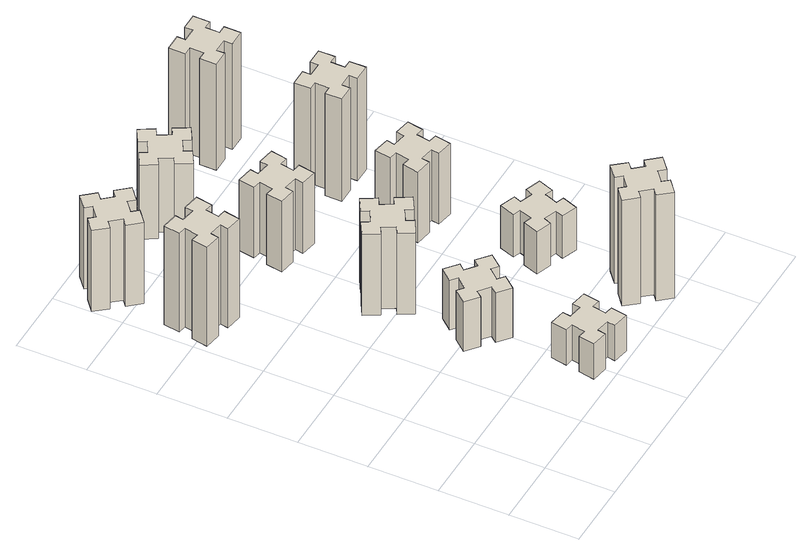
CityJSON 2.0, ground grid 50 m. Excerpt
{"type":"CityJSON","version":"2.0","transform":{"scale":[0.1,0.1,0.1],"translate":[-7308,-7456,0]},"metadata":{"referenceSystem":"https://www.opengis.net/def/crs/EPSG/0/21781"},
"CityObjects":{
"building1":{"type":"Building","attributes":{"class":"1000","function":"1000","usage":"1000","yearOfConstruction":2016,"roofType":"1000","measuredHeight":84,"storeysAboveGround":30,"storeysBelowGround":0},"geometry":[{"type":"Solid","lod":"1","boundaries":[[[[0,1,2,3,4,5,6,7,8,9,10,11,12,13,14,15,16,17,18,19]],[[17,16,20,21]],[[16,15,22,20]],[[15,14,23,22]],[[14,13,24,23]],[[13,12,25,24]],[[12,11,26,25]],[[11,10,27,26]],[[10,9,28,27]],[[9,8,29,28]],[[8,7,30,29]],[[7,6,31,30]],[[6,5,32,31]],[[5,4,33,32]],[[4,3,34,33]],[[3,2,35,34]],[[2,1,36,35]],[[1,0,37,36]],[[0,19,38,37]],[[19,18,39,38]],[[18,17,21,39]],[[24,25,26,27,28,29,30,31,32,33,34,35,36,37,38,39,21,20,22,23]]]]}]},
"building2":{"type":"Building","attributes":{"class":"1000","function":"1000","usage":"1000","yearOfConstruction":2016,"roofType":"1000","measuredHeight":30,"storeysAboveGround":30,"storeysBelowGround":0},"geometry":[{"type":"Solid","lod":"1","boundaries":[[[[40,41,42,43,44,45,46,47,48,49,50,51,52,53,54,55,56,57,58,59]],[[57,56,60,61]],[[56,55,62,60]],[[55,54,63,62]],[[54,53,64,63]],[[53,52,65,64]],[[52,51,66,65]],[[51,50,67,66]],[[50,49,68,67]],[[49,48,69,68]],[[48,47,70,69]],[[47,46,71,70]],[[46,45,72,71]],[[45,44,73,72]],[[44,43,74,73]],[[43,42,75,74]],[[42,41,76,75]],[[41,40,77,76]],[[40,59,78,77]],[[59,58,79,78]],[[58,57,61,79]],[[64,65,66,67,68,69,70,71,72,73,74,75,76,77,78,79,61,60,62,63]]]]}]},
"building3":{"type":"Building","attributes":{"class":"1000","function":"1000","usage":"1000","yearOfConstruction":2016,"roofType":"1000","measuredHeight":69,"storeysAboveGround":30,"storeysBelowGround":0},"geometry":[{"type":"Solid","lod":"1","boundaries":[[[[80,81,82,83,84,85,86,87,88,89,90,91,92,93,94,95,96,97,98,99]],[[97,96,100,101]],[[96,95,102,100]],[[95,94,103,102]],[[94,93,104,103]],[[93,92,105,104]],[[92,91,106,105]],[[91,90,107,106]],[[90,89,108,107]],[[89,88,109,108]],[[88,87,110,109]],[[87,86,111,110]],[[86,85,112,111]],[[85,84,113,112]],[[84,83,114,113]],[[83,82,115,114]],[[82,81,116,115]],[[81,80,117,116]],[[80,99,118,117]],[[99,98,119,118]],[[98,97,101,119]],[[104,105,106,107,108,109,110,111,112,113,114,115,116,117,118,119,101,100,102,103]]]]}]},
"building4":{"type":"Building","attributes":{"class":"1000","function":"1000","usage":"1000","yearOfConstruction":2016,"roofType":"1000","measuredHeight":42,"storeysAboveGround":30,"storeysBelowGround":0},"geometry":[{"type":"Solid","lod":"1","boundaries":[[[[120,121,122,123,124,125,126,127,128,129,130,131,132,133,134,135,136,137,138,139]],[[137,136,140,141]],[[136,135,142,140]],[[135,134,143,142]],[[134,133,144,143]],[[133,132,145,144]],[[132,131,146,145]],[[131,130,147,146]],[[130,129,148,147]],[[129,128,149,148]],[[128,127,150,149]],[[127,126,151,150]],[[126,125,152,151]],[[125,124,153,152]],[[124,123,154,153]],[[123,122,155,154]],[[122,121,156,155]],[[121,120,157,156]],[[120,139,158,157]],[[139,138,159,158]],[[138,137,141,159]],[[144,145,146,147,148,149,150,151,152,153,154,155,156,157,158,159,141,140,142,143]]]]}]},
"building5":{"type":"Building","attributes":{"class":"1000","function":"1000","usage":"1000","yearOfConstruction":2016,"roofType":"1000","measuredHeight":69,"storeysAboveGround":30,"storeysBelowGround":0},"geometry":[{"type":"Solid","lod":"1","boundaries":[[[[160,161,162,163,164,165,166,167,168,169,170,171,172,173,174,175,176,177,178,179]],[[177,176,180,181]],[[176,175,182,180]],[[175,174,183,182]],[[174,173,184,183]],[[173,172,185,184]],[[172,171,186,185]],[[171,170,187,186]],[[170,169,188,187]],[[169,168,189,188]],[[168,167,190,189]],[[167,166,191,190]],[[166,165,192,191]],[[165,164,193,192]],[[164,163,194,193]],[[163,162,195,194]],[[162,161,196,195]],[[161,160,197,196]],[[160,179,198,197]],[[179,178,199,198]],[[178,177,181,199]],[[184,185,186,187,188,189,190,191,192,193,194,195,196,197,198,199,181,180,182,183]]]]}]},
"building6":{"type":"Building","attributes":{"class":"1000","function":"1000","usage":"1000","yearOfConstruction":2016,"roofType":"1000","measuredHeight":60,"storeysAboveGround":30,"storeysBelowGround":0},"geometry":[{"type":"Solid","lod":"1","boundaries":[[[[200,201,202,203,204,205,206,207,208,209,210,211,212,213,214,215,216,217,218,219]],[[217,216,220,221]],[[216,215,222,220]],[[215,214,223,222]],[[214,213,224,223]],[[213,212,225,224]],[[212,211,226,225]],[[211,210,227,226]],[[210,209,228,227]],[[209,208,229,228]],[[208,207,230,229]],[[207,206,231,230]],[[206,205,232,231]],[[205,204,233,232]],[[204,203,234,233]],[[203,202,235,234]],[[202,201,236,235]],[[201,200,237,236]],[[200,219,238,237]],[[219,218,239,238]],[[218,217,221,239]],[[224,225,226,227,228,229,230,231,232,233,234,235,236,237,238,239,221,220,222,223]]]]}]},
"building7":{"type":"Building","attributes":{"class":"1000","function":"1000","usage":"1000","yearOfConstruction":2016,"roofType":"1000","measuredHeight":90,"storeysAboveGround":30,"storeysBelowGround":0},"geometry":[{"type":"Solid","lod":"1","boundaries":[[[[240,241,242,243,244,245,246,247,248,249,250,251,252,253,254,255,256,257,258,259]],[[257,256,260,261]],[[256,255,262,260]],[[255,254,263,262]],[[254,253,264,263]],[[253,252,265,264]],[[252,251,266,265]],[[251,250,267,266]],[[250,249,268,267]],[[249,248,269,268]],[[248,247,270,269]],[[247,246,271,270]],[[246,245,272,271]],[[245,244,273,272]],[[244,243,274,273]],[[243,242,275,274]],[[242,241,276,275]],[[241,240,277,276]],[[240,259,278,277]],[[259,258,279,278]],[[258,257,261,279]],[[264,265,266,267,268,269,270,271,272,273,274,275,276,277,278,279,261,260,262,263]]]]}]},
"building8":{"type":"Building","attributes":{"class":"1000","function":"1000","usage":"1000","yearOfConstruction":2016,"roofType":"1000","measuredHeight":63,"storeysAboveGround":30,"storeysBelowGround":0},"geometry":[{"type":"Solid","lod":"1","boundaries":[[[[280,281,282,283,284,285,286,287,288,289,290,291,292,293,294,295,296,297,298,299]],[[297,296,300,301]],[[296,295,302,300]],[[295,294,303,302]],[[294,293,304,303]],[[293,292,305,304]],[[292,291,306,305]],[[291,290,307,306]],[[290,289,308,307]],[[289,288,309,308]],[[288,287,310,309]],[[287,286,311,310]],[[286,285,312,311]],[[285,284,313,312]],[[284,283,314,313]],[[283,282,315,314]],[[282,281,316,315]],[[281,280,317,316]],[[280,299,318,317]],[[299,298,319,318]],[[298,297,301,319]],[[304,305,306,307,308,309,310,311,312,313,314,315,316,317,318,319,301,300,302,303]]]]}]},
"building9":{"type":"Building","attributes":{"class":"1000","function":"1000","usage":"1000","yearOfConstruction":2016,"roofType":"1000","measuredHeight":36,"storeysAboveGround":30,"storeysBelowGround":0},"geometry":[{"type":"Solid","lod":"1","boundaries":[[[[320,321,322,323,324,325,326,327,328,329,330,331,332,333,334,335,336,337,338,339]],[[337,336,340,341]],[[336,335,342,340]],[[335,334,343,342]],[[334,333,344,343]],[[333,332,345,344]],[[332,331,346,345]],[[331,330,347,346]],[[330,329,348,347]],[[329,328,349,348]],[[328,327,350,349]],[[327,326,351,350]],[[326,325,352,351]],[[325,324,353,352]],[[324,323,354,353]],[[323,322,355,354]],[[322,321,356,355]],[[321,320,357,356]],[[320,339,358,357]],[[339,338,359,358]],[[338,337,341,359]],[[344,345,346,347,348,349,350,351,352,353,354,355,356,357,358,359,341,340,342,343]]]]}]},
"building10":{"type":"Building","attributes":{"class":"1000","function":"1000","usage":"1000","yearOfConstruction":2016,"roofType":"1000","measuredHeight":60,"storeysAboveGround":30,"storeysBelowGround":0},"geometry":[{"type":"Solid","lod":"1","boundaries":[[[[360,361,362,363,364,365,366,367,368,369,370,371,372,373,374,375,376,377,378,379]],[[377,376,380,381]],[[376,375,382,380]],[[375,374,383,382]],[[374,373,384,383]],[[373,372,385,384]],[[372,371,386,385]],[[371,370,387,386]],[[370,369,388,387]],[[369,368,389,388]],[[368,367,390,389]],[[367,366,391,390]],[[366,365,392,391]],[[365,364,393,392]],[[364,363,394,393]],[[363,362,395,394]],[[362,361,396,395]],[[361,360,397,396]],[[360,379,398,397]],[[379,378,399,398]],[[378,377,381,399]],[[384,385,386,387,388,389,390,391,392,393,394,395,396,397,398,399,381,380,382,383]]]]}]},
"building11":{"type":"Building","attributes":{"class":"1000","function":"1000","usage":"1000","yearOfConstruction":2016,"roofType":"1000","measuredHeight":87,"storeysAboveGround":30,"storeysBelowGround":0},"geometry":[{"type":"Solid","lod":"1","boundaries":[[[[400,401,402,403,404,405,406,407,408,409,410,411,412,413,414,415,416,417,418,419]],[[417,416,420,421]],[[416,415,422,420]],[[415,414,423,422]],[[414,413,424,423]],[[413,412,425,424]],[[412,411,426,425]],[[411,410,427,426]],[[410,409,428,427]],[[409,408,429,428]],[[408,407,430,429]],[[407,406,431,430]],[[406,405,432,431]],[[405,404,433,432]],[[404,403,434,433]],[[403,402,435,434]],[[402,401,436,435]],[[401,400,437,436]],[[400,419,438,437]],[[419,418,439,438]],[[418,417,421,439]],[[424,425,426,427,428,429,430,431,432,433,434,435,436,437,438,439,421,420,422,423]]]]}]},
"building12":{"type":"Building","attributes":{"class":"1000","function":"1000","usage":"1000","yearOfConstruction":2016,"roofType":"1000","measuredHeight":90,"storeysAboveGround":30,"storeysBelowGround":0},"geometry":[{"type":"Solid","lod":"1","boundaries":[[[[440,441,442,443,444,445,446,447,448,449,450,451,452,453,454,455,456,457,458,459]],[[457,456,460,461]],[[456,455,462,460]],[[455,454,463,462]],[[454,453,464,463]],[[453,452,465,464]],[[452,451,466,465]],[[451,450,467,466]],[[450,449,468,467]],[[449,448,469,468]],[[448,447,470,469]],[[447,446,471,470]],[[446,445,472,471]],[[445,444,473,472]],[[444,443,474,473]],[[443,442,475,474]],[[442,441,476,475]],[[441,440,477,476]],[[440,459,478,477]],[[459,458,479,478]],[[458,457,461,479]],[[464,465,466,467,468,469,470,471,472,473,474,475,476,477,478,479,461,460,462,463]]]]}]}
},
"vertices":[
[146,2634,0],[128,2535,0],[69,2546,0],[48,2427,0],[167,2407,0],[177,2466,0],[275,2448,0],[265,2389,0],[383,2368,0],[404,2487,0],[345,2497,0],[362,2595,0],[421,2585,0],[442,2703,0],[324,2724,0],[314,2665,0],[215,2682,0],[226,2741,0],[107,2762,0],[87,2644,0],[215,2682,840],[226,2741,840],[314,2665,840],[324,2724,840],[442,2703,840],[421,2585,840],[362,2595,840],[345,2497,840],[404,2487,840],[383,2368,840],[265,2389,840],[275,2448,840],[177,2466,840],[167,2407,840],[48,2427,840],[69,2546,840],[128,2535,840],[146,2634,840],[87,2644,840],[107,2762,840],
[986,314,0],[968,215,0],[909,226,0],[888,107,0],[1007,87,0],[1017,146,0],[1115,128,0],[1105,69,0],[1223,48,0],[1244,167,0],[1185,177,0],[1202,275,0],[1261,265,0],[1282,383,0],[1164,404,0],[1154,345,0],[1055,362,0],[1066,421,0],[947,442,0],[927,324,0],[1055,362,300],[1066,421,300],[1154,345,300],[1164,404,300],[1282,383,300],[1261,265,300],[1202,275,300],[1185,177,300],[1244,167,300],[1223,48,300],[1105,69,300],[1115,128,300],[1017,146,300],[1007,87,300],[888,107,300],[909,226,300],[968,215,300],[986,314,300],[927,324,300],[947,442,300],
[278,3089,0],[354,3153,0],[393,3107,0],[485,3184,0],[408,3276,0],[362,3238,0],[297,3314,0],[343,3353,0],[266,3445,0],[174,3368,0],[213,3322,0],[136,3257,0],[98,3303,0],[6,3226,0],[83,3134,0],[129,3173,0],[193,3096,0],[147,3058,0],[224,2966,0],[316,3043,0],[193,3096,690],[147,3058,690],[129,3173,690],[83,3134,690],[6,3226,690],[98,3303,690],[136,3257,690],[213,3322,690],[174,3368,690],[266,3445,690],[343,3353,690],[297,3314,690],[362,3238,690],[408,3276,690],[485,3184,690],[393,3107,690],[354,3153,690],[278,3089,690],[316,3043,690],[224,2966,690],
[1037,876,0],[1102,953,0],[1148,914,0],[1225,1006,0],[1133,1083,0],[1094,1037,0],[1018,1102,0],[1056,1148,0],[964,1225,0],[887,1133,0],[933,1094,0],[869,1018,0],[823,1056,0],[746,964,0],[838,887,0],[876,933,0],[953,869,0],[914,823,0],[1006,746,0],[1083,838,0],[953,869,420],[914,823,420],[876,933,420],[838,887,420],[746,964,420],[823,1056,420],[869,1018,420],[933,1094,420],[887,1133,420],[964,1225,420],[1056,1148,420],[1018,1102,420],[1094,1037,420],[1133,1083,420],[1225,1006,420],[1148,914,420],[1102,953,420],[1037,876,420],[1083,838,420],[1006,746,420],
[865,1614,0],[915,1527,0],[863,1497,0],[923,1393,0],[1027,1453,0],[997,1505,0],[1084,1555,0],[1114,1503,0],[1218,1563,0],[1158,1667,0],[1106,1637,0],[1056,1724,0],[1108,1754,0],[1048,1858,0],[944,1798,0],[974,1746,0],[887,1696,0],[857,1748,0],[753,1688,0],[813,1584,0],[887,1696,690],[857,1748,690],[974,1746,690],[944,1798,690],[1048,1858,690],[1108,1754,690],[1056,1724,690],[1106,1637,690],[1158,1667,690],[1218,1563,690],[1114,1503,690],[1084,1555,690],[997,1505,690],[1027,1453,690],[923,1393,690],[863,1497,690],[915,1527,690],[865,1614,690],[813,1584,690],[753,1688,690],
[986,2534,0],[968,2435,0],[909,2446,0],[888,2327,0],[1007,2307,0],[1017,2366,0],[1115,2348,0],[1105,2289,0],[1223,2268,0],[1244,2387,0],[1185,2397,0],[1202,2495,0],[1261,2485,0],[1282,2603,0],[1164,2624,0],[1154,2565,0],[1055,2582,0],[1066,2641,0],[947,2662,0],[927,2544,0],[1055,2582,600],[1066,2641,600],[1154,2565,600],[1164,2624,600],[1282,2603,600],[1261,2485,600],[1202,2495,600],[1185,2397,600],[1244,2387,600],[1223,2268,600],[1105,2289,600],[1115,2348,600],[1017,2366,600],[1007,2307,600],[888,2327,600],[909,2446,600],[968,2435,600],[986,2534,600],[927,2544,600],[947,2662,600],
[1858,129,0],[1934,193,0],[1973,147,0],[2065,224,0],[1988,316,0],[1942,278,0],[1877,354,0],[1923,393,0],[1846,485,0],[1754,408,0],[1793,362,0],[1716,297,0],[1678,343,0],[1586,266,0],[1663,174,0],[1709,213,0],[1773,136,0],[1727,98,0],[1804,6,0],[1896,83,0],[1773,136,900],[1727,98,900],[1709,213,900],[1663,174,900],[1586,266,900],[1678,343,900],[1716,297,900],[1793,362,900],[1754,408,900],[1846,485,900],[1923,393,900],[1877,354,900],[1942,278,900],[1988,316,900],[2065,224,900],[1973,147,900],[1934,193,900],[1858,129,900],[1896,83,900],[1804,6,900],
[1106,3217,0],[1056,3304,0],[1108,3334,0],[1048,3438,0],[944,3378,0],[974,3326,0],[887,3276,0],[857,3328,0],[753,3268,0],[813,3164,0],[865,3194,0],[915,3107,0],[863,3077,0],[923,2973,0],[1027,3033,0],[997,3085,0],[1084,3135,0],[1114,3083,0],[1218,3143,0],[1158,3247,0],[1084,3135,630],[1114,3083,630],[997,3085,630],[1027,3033,630],[923,2973,630],[863,3077,630],[915,3107,630],[865,3194,630],[813,3164,630],[753,3268,630],[857,3328,630],[887,3276,630],[974,3326,630],[944,3378,630],[1048,3438,630],[1108,3334,630],[1056,3304,630],[1106,3217,630],[1158,3247,630],[1218,3143,630],
[1741,899,0],[1835,865,0],[1814,809,0],[1927,767,0],[1968,880,0],[1912,901,0],[1946,995,0],[2002,974,0],[2043,1087,0],[1930,1128,0],[1910,1072,0],[1816,1106,0],[1837,1162,0],[1724,1203,0],[1683,1090,0],[1739,1070,0],[1705,976,0],[1649,997,0],[1607,884,0],[1720,843,0],[1705,976,360],[1649,997,360],[1739,1070,360],[1683,1090,360],[1724,1203,360],[1837,1162,360],[1816,1106,360],[1910,1072,360],[1930,1128,360],[2043,1087,360],[2002,974,360],[1946,995,360],[1912,901,360],[1968,880,360],[1927,767,360],[1814,809,360],[1835,865,360],[1741,899,360],[1720,843,360],[1607,884,360],
[1657,1726,0],[1755,1708,0],[1745,1649,0],[1863,1628,0],[1884,1747,0],[1825,1757,0],[1842,1855,0],[1901,1845,0],[1922,1963,0],[1804,1984,0],[1794,1925,0],[1695,1942,0],[1706,2001,0],[1587,2022,0],[1567,1904,0],[1626,1894,0],[1608,1795,0],[1549,1806,0],[1528,1687,0],[1647,1667,0],[1608,1795,600],[1549,1806,600],[1626,1894,600],[1567,1904,600],[1587,2022,600],[1706,2001,600],[1695,1942,600],[1794,1925,600],[1804,1984,600],[1922,1963,600],[1901,1845,600],[1842,1855,600],[1825,1757,600],[1884,1747,600],[1863,1628,600],[1745,1649,600],[1755,1708,600],[1657,1726,600],[1647,1667,600],[1528,1687,600],
[1875,2575,0],[1775,2575,0],[1775,2635,0],[1655,2635,0],[1655,2515,0],[1715,2515,0],[1715,2415,0],[1655,2415,0],[1655,2295,0],[1775,2295,0],[1775,2355,0],[1875,2355,0],[1875,2295,0],[1995,2295,0],[1995,2415,0],[1935,2415,0],[1935,2515,0],[1995,2515,0],[1995,2635,0],[1875,2635,0],[1935,2515,870],[1995,2515,870],[1935,2415,870],[1995,2415,870],[1995,2295,870],[1875,2295,870],[1875,2355,870],[1775,2355,870],[1775,2295,870],[1655,2295,870],[1655,2415,870],[1715,2415,870],[1715,2515,870],[1655,2515,870],[1655,2635,870],[1775,2635,870],[1775,2575,870],[1875,2575,870],[1875,2635,870],[1995,2635,870],
[1675,3195,0],[1775,3195,0],[1775,3135,0],[1895,3135,0],[1895,3255,0],[1835,3255,0],[1835,3355,0],[1895,3355,0],[1895,3475,0],[1775,3475,0],[1775,3415,0],[1675,3415,0],[1675,3475,0],[1555,3475,0],[1555,3355,0],[1615,3355,0],[1615,3255,0],[1555,3255,0],[1555,3135,0],[1675,3135,0],[1615,3255,900],[1555,3255,900],[1615,3355,900],[1555,3355,900],[1555,3475,900],[1675,3475,900],[1675,3415,900],[1775,3415,900],[1775,3475,900],[1895,3475,900],[1895,3355,900],[1835,3355,900],[1835,3255,900],[1895,3255,900],[1895,3135,900],[1775,3135,900],[1775,3195,900],[1675,3195,900],[1675,3135,900],[1555,3135,900]
]}
